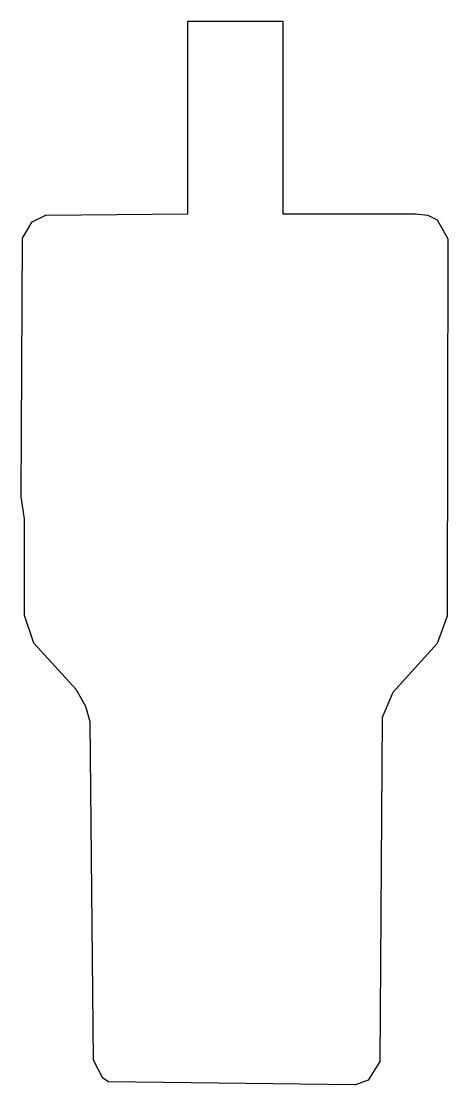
# Model space of a CAD drawing. Header units: millimetres. Extents: x 0 to 97, y 0 to 241.
import ezdxf

# ---------------------------------------------------------------- set-up
doc = ezdxf.new("R2010")
doc.units = ezdxf.units.MM

msp = doc.modelspace()

# ---------------------------------------------------------------- linework, layer by layer
msp.add_lwpolyline([(94.44, 196.22), (96.86, 191.9), (96.72, 106.3), (94.44, 100.08), (84.41, 89.01), (82, 83.32), (81.44, 5.27), (78.79, 1.01), (75.91, 0), (19.85, 0.68), (18.56, 1.48), (16.4, 5.54), (15.64, 82.31), (14.64, 85.83), (12.48, 89.63), (2.85, 100.16), (0.71, 106.43), (0.72, 128.41), (0, 133.37), (0.32, 192.04), (2.45, 195.78), (5.59, 197.31), (37.83, 197.58), (37.83, 241.27), (59.42, 241.27), (59.42, 197.58), (89.57, 197.58), (92.37, 197.29)], close=True)

doc.saveas('drawing.dxf')
